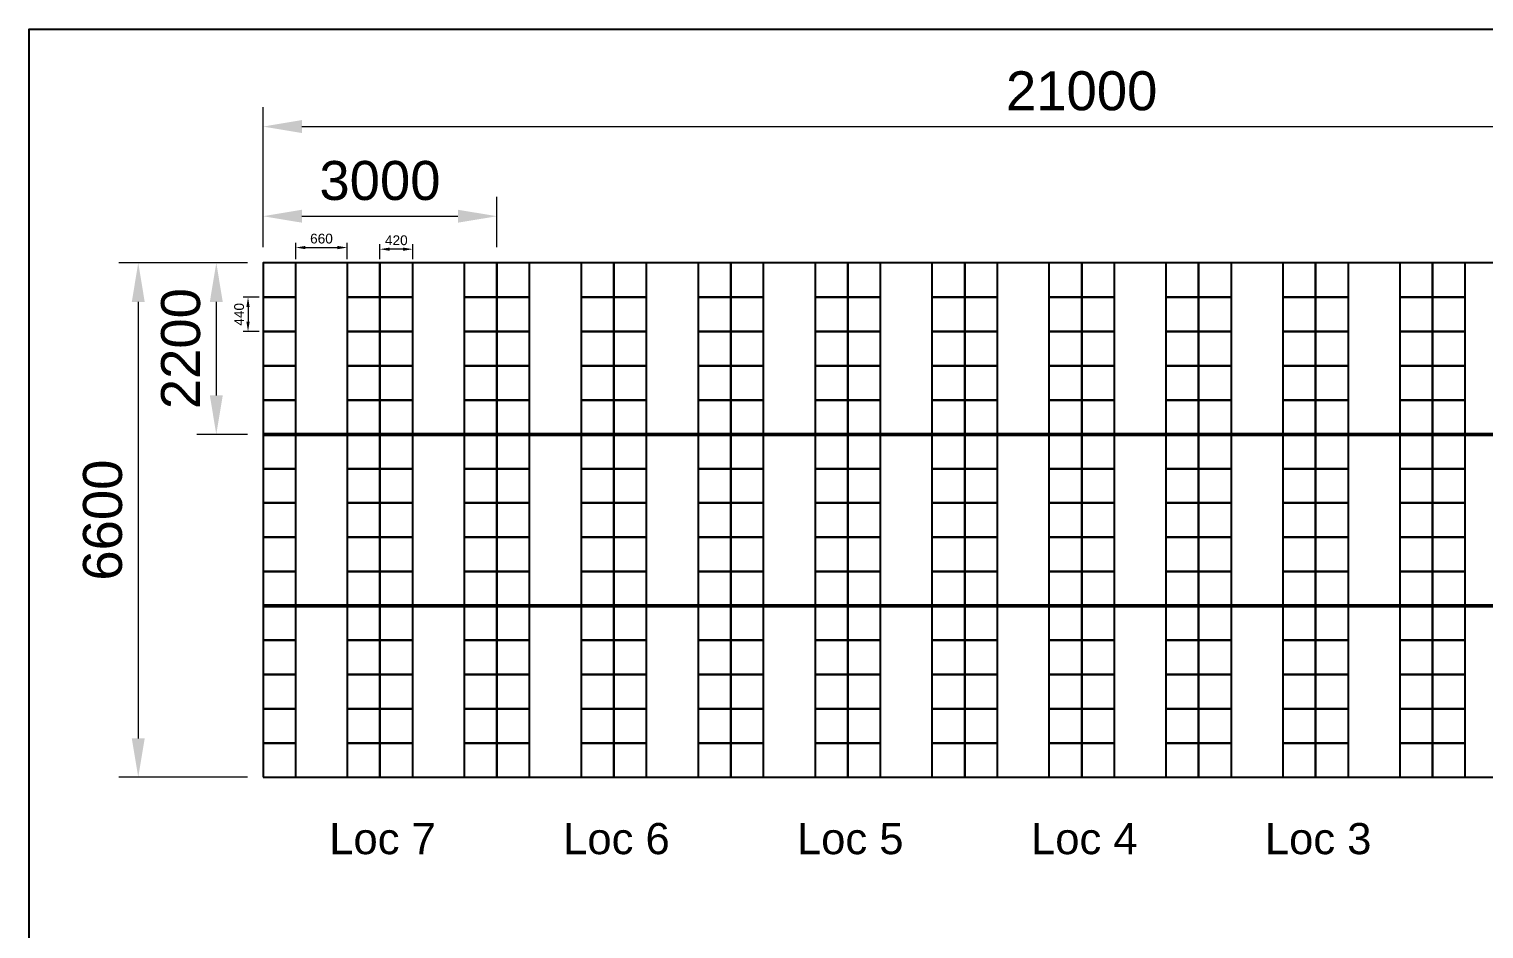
# Model space of a CAD drawing. Header units: millimetres. Extents: x 0 to 59400, y 0 to 42000.
# Drawn here: x 0 to 18659, y 30455 to 42000 of the extents above; entities that cross this region are included whole.
import ezdxf

# ---------------------------------------------------------------- set-up
doc = ezdxf.new("R2010")
doc.units = ezdxf.units.MM
doc.header["$LTSCALE"] = 5
doc.linetypes.add('HIDDEN', pattern=[0.375, 0.25, -0.125])
doc.layers.add('0 @ 200', color=7, linetype='Continuous')
doc.layers.add('0 @ 50', color=7, linetype='Continuous')
doc.layers.add('Discrete', color=6, linetype='HIDDEN', lineweight=13)
doc.layers.add('Floor', color=125, linetype='Continuous', lineweight=50)
doc.styles.add('note', font='arial.ttf')
doc.styles.get("Standard").update_dxf_attribs({"font": 'arial.ttf'})
doc.dimstyles.new('TCVN', dxfattribs={"dimtxt": 2.5, "dimasz": 2.5, "dimexe": 1.25, "dimexo": 1, "dimgap": 1, "dimtad": 3, "dimtoh": 1, "dimdsep": 46, "dimtxsty": 'Standard', "dimcen": 0, "dimclrd": 4, "dimclre": 3, "dimclrt": 7, "dimadec": 0, "dimazin": 0, "dimtfac": 1, "dimtmove": 0, "dimatfit": 3, "dimfxl": 1, "dimtfillclr": 1, "dimtolj": 1, "dimtzin": 0, "dimlwd": 13, "dimlwe": 13, "dimarcsym": 0})

# ---------------------------------------------------------------- blocks, each defined once
blk = doc.blocks.new('*D51')
at = {"color": 3, "linetype": 'Continuous', "lineweight": 13, "transparency": 16777216}
for p, q in [((2800, 39000), (1150, 39000)), ((2800, 32400), (1150, 32400))]:
    blk.add_line(p, q, dxfattribs=at)
at = {"color": 4, "linetype": 'Continuous', "lineweight": 13, "transparency": 16777216}
blk.add_line((1400, 38500), (1400, 32900), dxfattribs=at)
at = {"color": 4, "transparency": 16777216}
for points in [[(1317, 38500), (1483, 38500), (1400, 39000)], [(1317, 32900), (1483, 32900), (1400, 32400)]]:
    blk.add_solid(points, dxfattribs=at)
at = {"layer": 'Defpoints', "color": 0, "transparency": 16777216}
for p in [(3000, 39000), (1400, 32400), (3000, 32400)]:
    blk.add_point(p, dxfattribs=at)
at = {"color": 7, "transparency": 16777216, "insert": (945, 35700), "char_height": 500, "attachment_point": 5, "rotation": 90}
blk.add_mtext('\\A1;6600', dxfattribs=at)
blk = doc.blocks.new('*D54')
at = {"color": 3, "linetype": 'Continuous', "lineweight": 13, "transparency": 16777216}
for p, q in [((3000, 39200), (3000, 39849)), ((6000, 39200), (6000, 39849))]:
    blk.add_line(p, q, dxfattribs=at)
at = {"color": 4, "linetype": 'Continuous', "lineweight": 13, "transparency": 16777216}
blk.add_line((3500, 39599), (5500, 39599), dxfattribs=at)
at = {"color": 4, "transparency": 16777216}
for points in [[(3500, 39682), (3500, 39516), (3000, 39599)], [(5500, 39682), (5500, 39516), (6000, 39599)]]:
    blk.add_solid(points, dxfattribs=at)
at = {"layer": 'Defpoints', "color": 0, "transparency": 16777216}
for p in [(6000, 39599), (3000, 39000), (6000, 39000)]:
    blk.add_point(p, dxfattribs=at)
at = {"color": 7, "transparency": 16777216, "insert": (4500, 40054), "char_height": 500, "attachment_point": 5}
blk.add_mtext('\\A1;3000', dxfattribs=at)
blk = doc.blocks.new('*D55')
at = {"color": 3, "linetype": 'Continuous', "lineweight": 13, "transparency": 16777216}
for p, q in [((2800, 39000), (2151, 39000)), ((2800, 36800), (2151, 36800))]:
    blk.add_line(p, q, dxfattribs=at)
at = {"color": 4, "linetype": 'Continuous', "lineweight": 13, "transparency": 16777216}
blk.add_line((2401, 38500), (2401, 37300), dxfattribs=at)
at = {"color": 4, "transparency": 16777216}
for points in [[(2318, 38500), (2484, 38500), (2401, 39000)], [(2318, 37300), (2484, 37300), (2401, 36800)]]:
    blk.add_solid(points, dxfattribs=at)
at = {"layer": 'Defpoints', "color": 0, "transparency": 16777216}
for p in [(3000, 39000), (2401, 36800), (3000, 36800)]:
    blk.add_point(p, dxfattribs=at)
at = {"color": 7, "transparency": 16777216, "insert": (1946, 37900), "char_height": 500, "attachment_point": 5, "rotation": 90}
blk.add_mtext('\\A1;2200', dxfattribs=at)
blk = doc.blocks.new('*D56')
at = {"color": 3, "linetype": 'Continuous', "lineweight": 13, "transparency": 16777216}
for p, q in [((3420, 39050), (3420, 39259)), ((4080, 39050), (4080, 39259))]:
    blk.add_line(p, q, dxfattribs=at)
at = {"color": 4, "linetype": 'Continuous', "lineweight": 13, "transparency": 16777216}
blk.add_line((3545, 39197), (3955, 39197), dxfattribs=at)
at = {"color": 4, "transparency": 16777216}
for points in [[(3545, 39218), (3545, 39176), (3420, 39197)], [(3955, 39218), (3955, 39176), (4080, 39197)]]:
    blk.add_solid(points, dxfattribs=at)
at = {"layer": 'Defpoints', "color": 0, "transparency": 16777216}
for p in [(4080, 39197), (3420, 39000), (4080, 39000)]:
    blk.add_point(p, dxfattribs=at)
at = {"color": 7, "transparency": 16777216, "insert": (3750, 39311), "char_height": 125, "attachment_point": 5}
blk.add_mtext('\\A1;660', dxfattribs=at)
blk = doc.blocks.new('*D57')
at = {"color": 3, "linetype": 'Continuous', "lineweight": 13, "transparency": 16777216}
for p, q in [((4500, 39050), (4500, 39239)), ((4920, 39050), (4920, 39239))]:
    blk.add_line(p, q, dxfattribs=at)
at = {"color": 4, "linetype": 'Continuous', "lineweight": 13, "transparency": 16777216}
blk.add_line((4795, 39176), (4625, 39176), dxfattribs=at)
at = {"color": 4, "transparency": 16777216}
for points in [[(4625, 39197), (4625, 39155), (4500, 39176)], [(4795, 39197), (4795, 39155), (4920, 39176)]]:
    blk.add_solid(points, dxfattribs=at)
at = {"layer": 'Defpoints', "color": 0, "transparency": 16777216}
for p in [(4500, 39176), (4500, 39000), (4920, 39000)]:
    blk.add_point(p, dxfattribs=at)
at = {"color": 7, "transparency": 16777216, "insert": (4710, 39290), "char_height": 125, "attachment_point": 5}
blk.add_mtext('\\A1;420', dxfattribs=at)
blk = doc.blocks.new('*D58')
at = {"color": 3, "linetype": 'Continuous', "lineweight": 13, "transparency": 16777216}
for p, q in [((2950, 38560), (2745, 38560)), ((2950, 38120), (2745, 38120))]:
    blk.add_line(p, q, dxfattribs=at)
at = {"color": 4, "linetype": 'Continuous', "lineweight": 13, "transparency": 16777216}
blk.add_line((2808, 38435), (2808, 38245), dxfattribs=at)
at = {"color": 4, "transparency": 16777216}
for points in [[(2787, 38435), (2829, 38435), (2808, 38560)], [(2787, 38245), (2829, 38245), (2808, 38120)]]:
    blk.add_solid(points, dxfattribs=at)
at = {"layer": 'Defpoints', "color": 0, "transparency": 16777216}
for p in [(3000, 38560), (2808, 38120), (3000, 38120)]:
    blk.add_point(p, dxfattribs=at)
at = {"color": 7, "transparency": 16777216, "insert": (2694, 38340), "char_height": 125, "attachment_point": 5, "rotation": 90}
blk.add_mtext('\\A1;440', dxfattribs=at)
blk = doc.blocks.new('*D61')
at = {"color": 3, "linetype": 'Continuous', "lineweight": 13, "transparency": 16777216}
for p, q in [((3000, 39200), (3000, 40999)), ((24000, 39200), (24000, 40999))]:
    blk.add_line(p, q, dxfattribs=at)
at = {"color": 4, "linetype": 'Continuous', "lineweight": 13, "transparency": 16777216}
blk.add_line((3500, 40749), (23500, 40749), dxfattribs=at)
at = {"color": 4, "transparency": 16777216}
for points in [[(3500, 40833), (3500, 40666), (3000, 40749)], [(23500, 40833), (23500, 40666), (24000, 40749)]]:
    blk.add_solid(points, dxfattribs=at)
at = {"layer": 'Defpoints', "color": 0, "transparency": 16777216}
for p in [(24000, 40749), (3000, 39000), (24000, 39000)]:
    blk.add_point(p, dxfattribs=at)
at = {"color": 7, "transparency": 16777216, "insert": (13500, 41205), "char_height": 500, "attachment_point": 5}
blk.add_mtext('\\A1;21000', dxfattribs=at)

msp = doc.modelspace()

# ---------------------------------------------------------------- linework, layer by layer
for p, q in [((7500, 39000), (7500, 32400)), ((10500, 39000), (10500, 32400)), ((13500, 39000), (13500, 32400)), ((16500, 39000), (16500, 32400))]:
    msp.add_line(p, q)
for points in [[(0, 0), (0, 42000), (59400, 42000), (59400, 0), (0, 0)], [(0, 0), (0, 42000), (59400, 42000), (59400, 0), (0, 0)], [(3000, 36800), (6000, 36800), (6000, 39000), (3000, 39000)], [(3000, 38560), (3420, 38560), (3420, 39000), (3000, 39000)], [(4080, 38560), (4500, 38560), (4500, 39000), (4080, 39000)], [(4500, 38560), (4920, 38560), (4920, 39000), (4500, 39000)], [(5580, 38560), (6000, 38560), (6000, 39000), (5580, 39000)], [(6000, 36800), (9000, 36800), (9000, 39000), (6000, 39000)], [(6000, 38560), (6420, 38560), (6420, 39000), (6000, 39000)], [(7080, 38560), (7500, 38560), (7500, 39000), (7080, 39000)], [(7500, 38560), (7920, 38560), (7920, 39000), (7500, 39000)], [(8580, 38560), (9000, 38560), (9000, 39000), (8580, 39000)], [(9000, 36800), (12000, 36800), (12000, 39000), (9000, 39000)], [(9000, 38560), (9420, 38560), (9420, 39000), (9000, 39000)], [(10080, 38560), (10500, 38560), (10500, 39000), (10080, 39000)], [(10500, 38560), (10920, 38560), (10920, 39000), (10500, 39000)], [(11580, 38560), (12000, 38560), (12000, 39000), (11580, 39000)], [(12000, 36800), (15000, 36800), (15000, 39000), (12000, 39000)], [(12000, 38560), (12420, 38560), (12420, 39000), (12000, 39000)], [(13080, 38560), (13500, 38560), (13500, 39000), (13080, 39000)], [(13500, 38560), (13920, 38560), (13920, 39000), (13500, 39000)], [(14580, 38560), (15000, 38560), (15000, 39000), (14580, 39000)], [(15000, 36800), (18000, 36800), (18000, 39000), (15000, 39000)], [(15000, 38560), (15420, 38560), (15420, 39000), (15000, 39000)], [(16080, 38560), (16500, 38560), (16500, 39000), (16080, 39000)], [(16500, 38560), (16920, 38560), (16920, 39000), (16500, 39000)], [(17580, 38560), (18000, 38560), (18000, 39000), (17580, 39000)], [(18000, 36800), (21000, 36800), (21000, 39000), (18000, 39000)], [(18000, 38560), (18420, 38560), (18420, 39000), (18000, 39000)], [(3000, 38120), (3420, 38120), (3420, 38560), (3000, 38560)], [(4080, 38120), (4500, 38120), (4500, 38560), (4080, 38560)], [(4500, 38120), (4920, 38120), (4920, 38560), (4500, 38560)], [(5580, 38120), (6000, 38120), (6000, 38560), (5580, 38560)], [(6000, 38120), (6420, 38120), (6420, 38560), (6000, 38560)], [(7080, 38120), (7500, 38120), (7500, 38560), (7080, 38560)], [(7500, 38120), (7920, 38120), (7920, 38560), (7500, 38560)], [(8580, 38120), (9000, 38120), (9000, 38560), (8580, 38560)], [(9000, 38120), (9420, 38120), (9420, 38560), (9000, 38560)], [(10080, 38120), (10500, 38120), (10500, 38560), (10080, 38560)], [(10500, 38120), (10920, 38120), (10920, 38560), (10500, 38560)], [(11580, 38120), (12000, 38120), (12000, 38560), (11580, 38560)], [(12000, 38120), (12420, 38120), (12420, 38560), (12000, 38560)], [(13080, 38120), (13500, 38120), (13500, 38560), (13080, 38560)], [(13500, 38120), (13920, 38120), (13920, 38560), (13500, 38560)], [(14580, 38120), (15000, 38120), (15000, 38560), (14580, 38560)], [(15000, 38120), (15420, 38120), (15420, 38560), (15000, 38560)], [(16080, 38120), (16500, 38120), (16500, 38560), (16080, 38560)], [(16500, 38120), (16920, 38120), (16920, 38560), (16500, 38560)], [(17580, 38120), (18000, 38120), (18000, 38560), (17580, 38560)], [(18000, 38120), (18420, 38120), (18420, 38560), (18000, 38560)], [(3000, 37680), (3420, 37680), (3420, 38120), (3000, 38120)], [(4080, 37680), (4500, 37680), (4500, 38120), (4080, 38120)], [(4500, 37680), (4920, 37680), (4920, 38120), (4500, 38120)], [(5580, 37680), (6000, 37680), (6000, 38120), (5580, 38120)], [(6000, 37680), (6420, 37680), (6420, 38120), (6000, 38120)], [(7080, 37680), (7500, 37680), (7500, 38120), (7080, 38120)], [(7500, 37680), (7920, 37680), (7920, 38120), (7500, 38120)], [(8580, 37680), (9000, 37680), (9000, 38120), (8580, 38120)], [(9000, 37680), (9420, 37680), (9420, 38120), (9000, 38120)], [(10080, 37680), (10500, 37680), (10500, 38120), (10080, 38120)], [(10500, 37680), (10920, 37680), (10920, 38120), (10500, 38120)], [(11580, 37680), (12000, 37680), (12000, 38120), (11580, 38120)], [(12000, 37680), (12420, 37680), (12420, 38120), (12000, 38120)], [(13080, 37680), (13500, 37680), (13500, 38120), (13080, 38120)], [(13500, 37680), (13920, 37680), (13920, 38120), (13500, 38120)], [(14580, 37680), (15000, 37680), (15000, 38120), (14580, 38120)], [(15000, 37680), (15420, 37680), (15420, 38120), (15000, 38120)], [(16080, 37680), (16500, 37680), (16500, 38120), (16080, 38120)], [(16500, 37680), (16920, 37680), (16920, 38120), (16500, 38120)], [(17580, 37680), (18000, 37680), (18000, 38120), (17580, 38120)], [(18000, 37680), (18420, 37680), (18420, 38120), (18000, 38120)], [(3000, 37240), (3420, 37240), (3420, 37680), (3000, 37680)], [(4080, 37240), (4500, 37240), (4500, 37680), (4080, 37680)], [(4500, 37240), (4920, 37240), (4920, 37680), (4500, 37680)], [(5580, 37240), (6000, 37240), (6000, 37680), (5580, 37680)], [(6000, 37240), (6420, 37240), (6420, 37680), (6000, 37680)], [(7080, 37240), (7500, 37240), (7500, 37680), (7080, 37680)], [(7500, 37240), (7920, 37240), (7920, 37680), (7500, 37680)], [(8580, 37240), (9000, 37240), (9000, 37680), (8580, 37680)], [(9000, 37240), (9420, 37240), (9420, 37680), (9000, 37680)], [(10080, 37240), (10500, 37240), (10500, 37680), (10080, 37680)], [(10500, 37240), (10920, 37240), (10920, 37680), (10500, 37680)], [(11580, 37240), (12000, 37240), (12000, 37680), (11580, 37680)], [(12000, 37240), (12420, 37240), (12420, 37680), (12000, 37680)], [(13080, 37240), (13500, 37240), (13500, 37680), (13080, 37680)], [(13500, 37240), (13920, 37240), (13920, 37680), (13500, 37680)], [(14580, 37240), (15000, 37240), (15000, 37680), (14580, 37680)], [(15000, 37240), (15420, 37240), (15420, 37680), (15000, 37680)], [(16080, 37240), (16500, 37240), (16500, 37680), (16080, 37680)], [(16500, 37240), (16920, 37240), (16920, 37680), (16500, 37680)], [(17580, 37240), (18000, 37240), (18000, 37680), (17580, 37680)], [(18000, 37240), (18420, 37240), (18420, 37680), (18000, 37680)], [(3000, 36800), (3420, 36800), (3420, 37240), (3000, 37240)], [(4080, 36800), (4500, 36800), (4500, 37240), (4080, 37240)], [(4500, 36800), (4920, 36800), (4920, 37240), (4500, 37240)], [(5580, 36800), (6000, 36800), (6000, 37240), (5580, 37240)], [(6000, 36800), (6420, 36800), (6420, 37240), (6000, 37240)], [(7080, 36800), (7500, 36800), (7500, 37240), (7080, 37240)], [(7500, 36800), (7920, 36800), (7920, 37240), (7500, 37240)], [(8580, 36800), (9000, 36800), (9000, 37240), (8580, 37240)], [(9000, 36800), (9420, 36800), (9420, 37240), (9000, 37240)], [(10080, 36800), (10500, 36800), (10500, 37240), (10080, 37240)], [(10500, 36800), (10920, 36800), (10920, 37240), (10500, 37240)], [(11580, 36800), (12000, 36800), (12000, 37240), (11580, 37240)], [(12000, 36800), (12420, 36800), (12420, 37240), (12000, 37240)], [(13080, 36800), (13500, 36800), (13500, 37240), (13080, 37240)], [(13500, 36800), (13920, 36800), (13920, 37240), (13500, 37240)], [(14580, 36800), (15000, 36800), (15000, 37240), (14580, 37240)], [(15000, 36800), (15420, 36800), (15420, 37240), (15000, 37240)], [(16080, 36800), (16500, 36800), (16500, 37240), (16080, 37240)], [(16500, 36800), (16920, 36800), (16920, 37240), (16500, 37240)], [(17580, 36800), (18000, 36800), (18000, 37240), (17580, 37240)], [(18000, 36800), (18420, 36800), (18420, 37240), (18000, 37240)], [(3000, 34600), (6000, 34600), (6000, 36800), (3000, 36800)], [(3000, 36360), (3420, 36360), (3420, 36800), (3000, 36800)], [(4080, 36360), (4500, 36360), (4500, 36800), (4080, 36800)], [(4500, 36360), (4920, 36360), (4920, 36800), (4500, 36800)], [(5580, 36360), (6000, 36360), (6000, 36800), (5580, 36800)], [(6000, 34600), (9000, 34600), (9000, 36800), (6000, 36800)], [(6000, 36360), (6420, 36360), (6420, 36800), (6000, 36800)], [(7080, 36360), (7500, 36360), (7500, 36800), (7080, 36800)], [(7500, 36360), (7920, 36360), (7920, 36800), (7500, 36800)], [(8580, 36360), (9000, 36360), (9000, 36800), (8580, 36800)], [(9000, 34600), (12000, 34600), (12000, 36800), (9000, 36800)], [(9000, 36360), (9420, 36360), (9420, 36800), (9000, 36800)], [(10080, 36360), (10500, 36360), (10500, 36800), (10080, 36800)], [(10500, 36360), (10920, 36360), (10920, 36800), (10500, 36800)], [(11580, 36360), (12000, 36360), (12000, 36800), (11580, 36800)], [(12000, 34600), (15000, 34600), (15000, 36800), (12000, 36800)], [(12000, 36360), (12420, 36360), (12420, 36800), (12000, 36800)], [(13080, 36360), (13500, 36360), (13500, 36800), (13080, 36800)], [(13500, 36360), (13920, 36360), (13920, 36800), (13500, 36800)], [(14580, 36360), (15000, 36360), (15000, 36800), (14580, 36800)], [(15000, 34600), (18000, 34600), (18000, 36800), (15000, 36800)], [(15000, 36360), (15420, 36360), (15420, 36800), (15000, 36800)], [(16080, 36360), (16500, 36360), (16500, 36800), (16080, 36800)], [(16500, 36360), (16920, 36360), (16920, 36800), (16500, 36800)], [(17580, 36360), (18000, 36360), (18000, 36800), (17580, 36800)], [(18000, 34600), (21000, 34600), (21000, 36800), (18000, 36800)], [(18000, 36360), (18420, 36360), (18420, 36800), (18000, 36800)], [(3000, 35920), (3420, 35920), (3420, 36360), (3000, 36360)], [(4080, 35920), (4500, 35920), (4500, 36360), (4080, 36360)], [(4500, 35920), (4920, 35920), (4920, 36360), (4500, 36360)], [(5580, 35920), (6000, 35920), (6000, 36360), (5580, 36360)], [(6000, 35920), (6420, 35920), (6420, 36360), (6000, 36360)], [(7080, 35920), (7500, 35920), (7500, 36360), (7080, 36360)], [(7500, 35920), (7920, 35920), (7920, 36360), (7500, 36360)], [(8580, 35920), (9000, 35920), (9000, 36360), (8580, 36360)], [(9000, 35920), (9420, 35920), (9420, 36360), (9000, 36360)], [(10080, 35920), (10500, 35920), (10500, 36360), (10080, 36360)], [(10500, 35920), (10920, 35920), (10920, 36360), (10500, 36360)], [(11580, 35920), (12000, 35920), (12000, 36360), (11580, 36360)], [(12000, 35920), (12420, 35920), (12420, 36360), (12000, 36360)], [(13080, 35920), (13500, 35920), (13500, 36360), (13080, 36360)], [(13500, 35920), (13920, 35920), (13920, 36360), (13500, 36360)], [(14580, 35920), (15000, 35920), (15000, 36360), (14580, 36360)], [(15000, 35920), (15420, 35920), (15420, 36360), (15000, 36360)], [(16080, 35920), (16500, 35920), (16500, 36360), (16080, 36360)], [(16500, 35920), (16920, 35920), (16920, 36360), (16500, 36360)], [(17580, 35920), (18000, 35920), (18000, 36360), (17580, 36360)], [(18000, 35920), (18420, 35920), (18420, 36360), (18000, 36360)], [(3000, 35480), (3420, 35480), (3420, 35920), (3000, 35920)], [(4080, 35480), (4500, 35480), (4500, 35920), (4080, 35920)], [(4500, 35480), (4920, 35480), (4920, 35920), (4500, 35920)], [(5580, 35480), (6000, 35480), (6000, 35920), (5580, 35920)], [(6000, 35480), (6420, 35480), (6420, 35920), (6000, 35920)], [(7080, 35480), (7500, 35480), (7500, 35920), (7080, 35920)], [(7500, 35480), (7920, 35480), (7920, 35920), (7500, 35920)], [(8580, 35480), (9000, 35480), (9000, 35920), (8580, 35920)], [(9000, 35480), (9420, 35480), (9420, 35920), (9000, 35920)], [(10080, 35480), (10500, 35480), (10500, 35920), (10080, 35920)], [(10500, 35480), (10920, 35480), (10920, 35920), (10500, 35920)], [(11580, 35480), (12000, 35480), (12000, 35920), (11580, 35920)], [(12000, 35480), (12420, 35480), (12420, 35920), (12000, 35920)], [(13080, 35480), (13500, 35480), (13500, 35920), (13080, 35920)], [(13500, 35480), (13920, 35480), (13920, 35920), (13500, 35920)], [(14580, 35480), (15000, 35480), (15000, 35920), (14580, 35920)], [(15000, 35480), (15420, 35480), (15420, 35920), (15000, 35920)], [(16080, 35480), (16500, 35480), (16500, 35920), (16080, 35920)], [(16500, 35480), (16920, 35480), (16920, 35920), (16500, 35920)], [(17580, 35480), (18000, 35480), (18000, 35920), (17580, 35920)], [(18000, 35480), (18420, 35480), (18420, 35920), (18000, 35920)], [(3000, 35040), (3420, 35040), (3420, 35480), (3000, 35480)], [(4080, 35040), (4500, 35040), (4500, 35480), (4080, 35480)], [(4500, 35040), (4920, 35040), (4920, 35480), (4500, 35480)], [(5580, 35040), (6000, 35040), (6000, 35480), (5580, 35480)], [(6000, 35040), (6420, 35040), (6420, 35480), (6000, 35480)], [(7080, 35040), (7500, 35040), (7500, 35480), (7080, 35480)], [(7500, 35040), (7920, 35040), (7920, 35480), (7500, 35480)], [(8580, 35040), (9000, 35040), (9000, 35480), (8580, 35480)], [(9000, 35040), (9420, 35040), (9420, 35480), (9000, 35480)], [(10080, 35040), (10500, 35040), (10500, 35480), (10080, 35480)], [(10500, 35040), (10920, 35040), (10920, 35480), (10500, 35480)], [(11580, 35040), (12000, 35040), (12000, 35480), (11580, 35480)], [(12000, 35040), (12420, 35040), (12420, 35480), (12000, 35480)], [(13080, 35040), (13500, 35040), (13500, 35480), (13080, 35480)], [(13500, 35040), (13920, 35040), (13920, 35480), (13500, 35480)], [(14580, 35040), (15000, 35040), (15000, 35480), (14580, 35480)], [(15000, 35040), (15420, 35040), (15420, 35480), (15000, 35480)], [(16080, 35040), (16500, 35040), (16500, 35480), (16080, 35480)], [(16500, 35040), (16920, 35040), (16920, 35480), (16500, 35480)], [(17580, 35040), (18000, 35040), (18000, 35480), (17580, 35480)], [(18000, 35040), (18420, 35040), (18420, 35480), (18000, 35480)], [(3000, 34600), (3420, 34600), (3420, 35040), (3000, 35040)], [(4080, 34600), (4500, 34600), (4500, 35040), (4080, 35040)], [(4500, 34600), (4920, 34600), (4920, 35040), (4500, 35040)], [(5580, 34600), (6000, 34600), (6000, 35040), (5580, 35040)], [(6000, 34600), (6420, 34600), (6420, 35040), (6000, 35040)], [(7080, 34600), (7500, 34600), (7500, 35040), (7080, 35040)], [(7500, 34600), (7920, 34600), (7920, 35040), (7500, 35040)], [(8580, 34600), (9000, 34600), (9000, 35040), (8580, 35040)], [(9000, 34600), (9420, 34600), (9420, 35040), (9000, 35040)], [(10080, 34600), (10500, 34600), (10500, 35040), (10080, 35040)], [(10500, 34600), (10920, 34600), (10920, 35040), (10500, 35040)], [(11580, 34600), (12000, 34600), (12000, 35040), (11580, 35040)], [(12000, 34600), (12420, 34600), (12420, 35040), (12000, 35040)], [(13080, 34600), (13500, 34600), (13500, 35040), (13080, 35040)], [(13500, 34600), (13920, 34600), (13920, 35040), (13500, 35040)], [(14580, 34600), (15000, 34600), (15000, 35040), (14580, 35040)], [(15000, 34600), (15420, 34600), (15420, 35040), (15000, 35040)], [(16080, 34600), (16500, 34600), (16500, 35040), (16080, 35040)], [(16500, 34600), (16920, 34600), (16920, 35040), (16500, 35040)], [(17580, 34600), (18000, 34600), (18000, 35040), (17580, 35040)], [(18000, 34600), (18420, 34600), (18420, 35040), (18000, 35040)], [(3000, 32400), (6000, 32400), (6000, 34600), (3000, 34600)], [(3000, 34160), (3420, 34160), (3420, 34600), (3000, 34600)], [(4080, 34160), (4500, 34160), (4500, 34600), (4080, 34600)], [(4500, 34160), (4920, 34160), (4920, 34600), (4500, 34600)], [(5580, 34160), (6000, 34160), (6000, 34600), (5580, 34600)], [(6000, 32400), (9000, 32400), (9000, 34600), (6000, 34600)], [(6000, 34160), (6420, 34160), (6420, 34600), (6000, 34600)], [(7080, 34160), (7500, 34160), (7500, 34600), (7080, 34600)], [(7500, 34160), (7920, 34160), (7920, 34600), (7500, 34600)], [(8580, 34160), (9000, 34160), (9000, 34600), (8580, 34600)], [(9000, 32400), (12000, 32400), (12000, 34600), (9000, 34600)], [(9000, 34160), (9420, 34160), (9420, 34600), (9000, 34600)], [(10080, 34160), (10500, 34160), (10500, 34600), (10080, 34600)], [(10500, 34160), (10920, 34160), (10920, 34600), (10500, 34600)], [(11580, 34160), (12000, 34160), (12000, 34600), (11580, 34600)], [(12000, 32400), (15000, 32400), (15000, 34600), (12000, 34600)], [(12000, 34160), (12420, 34160), (12420, 34600), (12000, 34600)], [(13080, 34160), (13500, 34160), (13500, 34600), (13080, 34600)], [(13500, 34160), (13920, 34160), (13920, 34600), (13500, 34600)], [(14580, 34160), (15000, 34160), (15000, 34600), (14580, 34600)], [(15000, 32400), (18000, 32400), (18000, 34600), (15000, 34600)], [(15000, 34160), (15420, 34160), (15420, 34600), (15000, 34600)], [(16080, 34160), (16500, 34160), (16500, 34600), (16080, 34600)], [(16500, 34160), (16920, 34160), (16920, 34600), (16500, 34600)], [(17580, 34160), (18000, 34160), (18000, 34600), (17580, 34600)], [(18000, 32400), (21000, 32400), (21000, 34600), (18000, 34600)], [(18000, 34160), (18420, 34160), (18420, 34600), (18000, 34600)], [(3000, 33720), (3420, 33720), (3420, 34160), (3000, 34160)], [(4080, 33720), (4500, 33720), (4500, 34160), (4080, 34160)], [(4500, 33720), (4920, 33720), (4920, 34160), (4500, 34160)], [(5580, 33720), (6000, 33720), (6000, 34160), (5580, 34160)], [(6000, 33720), (6420, 33720), (6420, 34160), (6000, 34160)], [(7080, 33720), (7500, 33720), (7500, 34160), (7080, 34160)], [(7500, 33720), (7920, 33720), (7920, 34160), (7500, 34160)], [(8580, 33720), (9000, 33720), (9000, 34160), (8580, 34160)], [(9000, 33720), (9420, 33720), (9420, 34160), (9000, 34160)], [(10080, 33720), (10500, 33720), (10500, 34160), (10080, 34160)], [(10500, 33720), (10920, 33720), (10920, 34160), (10500, 34160)], [(11580, 33720), (12000, 33720), (12000, 34160), (11580, 34160)], [(12000, 33720), (12420, 33720), (12420, 34160), (12000, 34160)], [(13080, 33720), (13500, 33720), (13500, 34160), (13080, 34160)], [(13500, 33720), (13920, 33720), (13920, 34160), (13500, 34160)], [(14580, 33720), (15000, 33720), (15000, 34160), (14580, 34160)], [(15000, 33720), (15420, 33720), (15420, 34160), (15000, 34160)], [(16080, 33720), (16500, 33720), (16500, 34160), (16080, 34160)], [(16500, 33720), (16920, 33720), (16920, 34160), (16500, 34160)], [(17580, 33720), (18000, 33720), (18000, 34160), (17580, 34160)], [(18000, 33720), (18420, 33720), (18420, 34160), (18000, 34160)], [(3000, 33280), (3420, 33280), (3420, 33720), (3000, 33720)], [(4080, 33280), (4500, 33280), (4500, 33720), (4080, 33720)], [(4500, 33280), (4920, 33280), (4920, 33720), (4500, 33720)], [(5580, 33280), (6000, 33280), (6000, 33720), (5580, 33720)], [(6000, 33280), (6420, 33280), (6420, 33720), (6000, 33720)], [(7080, 33280), (7500, 33280), (7500, 33720), (7080, 33720)], [(7500, 33280), (7920, 33280), (7920, 33720), (7500, 33720)], [(8580, 33280), (9000, 33280), (9000, 33720), (8580, 33720)], [(9000, 33280), (9420, 33280), (9420, 33720), (9000, 33720)], [(10080, 33280), (10500, 33280), (10500, 33720), (10080, 33720)], [(10500, 33280), (10920, 33280), (10920, 33720), (10500, 33720)], [(11580, 33280), (12000, 33280), (12000, 33720), (11580, 33720)], [(12000, 33280), (12420, 33280), (12420, 33720), (12000, 33720)], [(13080, 33280), (13500, 33280), (13500, 33720), (13080, 33720)], [(13500, 33280), (13920, 33280), (13920, 33720), (13500, 33720)], [(14580, 33280), (15000, 33280), (15000, 33720), (14580, 33720)], [(15000, 33280), (15420, 33280), (15420, 33720), (15000, 33720)], [(16080, 33280), (16500, 33280), (16500, 33720), (16080, 33720)], [(16500, 33280), (16920, 33280), (16920, 33720), (16500, 33720)], [(17580, 33280), (18000, 33280), (18000, 33720), (17580, 33720)], [(18000, 33280), (18420, 33280), (18420, 33720), (18000, 33720)], [(3000, 32840), (3420, 32840), (3420, 33280), (3000, 33280)], [(4080, 32840), (4500, 32840), (4500, 33280), (4080, 33280)], [(4500, 32840), (4920, 32840), (4920, 33280), (4500, 33280)], [(5580, 32840), (6000, 32840), (6000, 33280), (5580, 33280)], [(6000, 32840), (6420, 32840), (6420, 33280), (6000, 33280)], [(7080, 32840), (7500, 32840), (7500, 33280), (7080, 33280)], [(7500, 32840), (7920, 32840), (7920, 33280), (7500, 33280)], [(8580, 32840), (9000, 32840), (9000, 33280), (8580, 33280)], [(9000, 32840), (9420, 32840), (9420, 33280), (9000, 33280)], [(10080, 32840), (10500, 32840), (10500, 33280), (10080, 33280)], [(10500, 32840), (10920, 32840), (10920, 33280), (10500, 33280)], [(11580, 32840), (12000, 32840), (12000, 33280), (11580, 33280)], [(12000, 32840), (12420, 32840), (12420, 33280), (12000, 33280)], [(13080, 32840), (13500, 32840), (13500, 33280), (13080, 33280)], [(13500, 32840), (13920, 32840), (13920, 33280), (13500, 33280)], [(14580, 32840), (15000, 32840), (15000, 33280), (14580, 33280)], [(15000, 32840), (15420, 32840), (15420, 33280), (15000, 33280)], [(16080, 32840), (16500, 32840), (16500, 33280), (16080, 33280)], [(16500, 32840), (16920, 32840), (16920, 33280), (16500, 33280)], [(17580, 32840), (18000, 32840), (18000, 33280), (17580, 33280)], [(18000, 32840), (18420, 32840), (18420, 33280), (18000, 33280)], [(3000, 32400), (3420, 32400), (3420, 32840), (3000, 32840)], [(4080, 32400), (4500, 32400), (4500, 32840), (4080, 32840)], [(4500, 32400), (4920, 32400), (4920, 32840), (4500, 32840)], [(5580, 32400), (6000, 32400), (6000, 32840), (5580, 32840)], [(6000, 32400), (6420, 32400), (6420, 32840), (6000, 32840)], [(7080, 32400), (7500, 32400), (7500, 32840), (7080, 32840)], [(7500, 32400), (7920, 32400), (7920, 32840), (7500, 32840)], [(8580, 32400), (9000, 32400), (9000, 32840), (8580, 32840)], [(9000, 32400), (9420, 32400), (9420, 32840), (9000, 32840)], [(10080, 32400), (10500, 32400), (10500, 32840), (10080, 32840)], [(10500, 32400), (10920, 32400), (10920, 32840), (10500, 32840)], [(11580, 32400), (12000, 32400), (12000, 32840), (11580, 32840)], [(12000, 32400), (12420, 32400), (12420, 32840), (12000, 32840)], [(13080, 32400), (13500, 32400), (13500, 32840), (13080, 32840)], [(13500, 32400), (13920, 32400), (13920, 32840), (13500, 32840)], [(14580, 32400), (15000, 32400), (15000, 32840), (14580, 32840)], [(15000, 32400), (15420, 32400), (15420, 32840), (15000, 32840)], [(16080, 32400), (16500, 32400), (16500, 32840), (16080, 32840)], [(16500, 32400), (16920, 32400), (16920, 32840), (16500, 32840)], [(17580, 32400), (18000, 32400), (18000, 32840), (17580, 32840)], [(18000, 32400), (18420, 32400), (18420, 32840), (18000, 32840)]]:
    msp.add_lwpolyline(points, close=True)
at = {"layer": 'Discrete'}
for p, q in [((6000, 39000), (6000, 32400)), ((9000, 39000), (9000, 32400)), ((12000, 39000), (12000, 32400)), ((15000, 39000), (15000, 32400)), ((18000, 39000), (18000, 32400))]:
    msp.add_line(p, q, dxfattribs=at)
at = {"layer": 'Floor'}
for p, q in [((3000, 36800), (6000, 36800)), ((6000, 36800), (9000, 36800)), ((9000, 36800), (12000, 36800)), ((12000, 36800), (15000, 36800)), ((15000, 36800), (18000, 36800)), ((18000, 36800), (21000, 36800)), ((3000, 34600), (6000, 34600)), ((6000, 34600), (9000, 34600)), ((9000, 34600), (12000, 34600)), ((12000, 34600), (15000, 34600)), ((15000, 34600), (18000, 34600)), ((18000, 34600), (21000, 34600))]:
    msp.add_line(p, q, dxfattribs=at)

# ---------------------------------------------------------------- texts
at = {"char_height": 400, "attachment_point": 1, "style": 'note'}
for s, insert in [('\\pi849.65894;Loc 7', (3000, 31813.643)), ('\\pi849.79536;Loc 6', (6000, 31813.643)), ('\\pi848.15825;Loc 5', (9000, 31813.643)), ('\\pi850.47749;Loc 4', (12000, 31813.643)), ('\\pi849.65894;Loc 3', (15000, 31813.643))]:
    msp.add_mtext_dynamic_manual_height_columns(s, width=3000, gutter_width=1, heights=[0], dxfattribs=dict(at, insert=insert))

# ---------------------------------------------------------------- dimensions: what is measured, and where the dimension line sits
at = {"layer": '0 @ 200'}
for base, p2, picture, middle in [((24000, 40749.383), (24000, 39000), '*D61', (13500, 41204.669)), ((6000, 39598.954), (6000, 39000), '*D54', (4500, 40054.411))]:
    dim = msp.add_linear_dim(base=base, p1=(3000, 39000), p2=p2, dimstyle='TCVN', override={"dimscale": 200, "dimtix": 0, "dimtofl": 1, "dimtmove": 0, "dimatfit": 3}, dxfattribs=at)
    dim.commit()
    dim.dimension.update_dxf_attribs({"geometry": picture, "text_midpoint": middle})
for base, p2, picture, middle in [((1400, 32400), (3000, 32400), '*D51', (944.714, 35700)), ((2400.978, 36800), (3000, 36800), '*D55', (1945.692, 37900))]:
    dim = msp.add_linear_dim(base=base, p1=(3000, 39000), p2=p2, angle=90, dimstyle='TCVN', override={"dimscale": 200, "dimtix": 0, "dimtofl": 1, "dimtmove": 0, "dimatfit": 3}, dxfattribs=at)
    dim.commit()
    dim.dimension.update_dxf_attribs({"geometry": picture, "text_midpoint": middle})
at = {"layer": '0 @ 50'}
for base, p1, p2, picture, middle in [((4080, 39196.871), (3420, 39000), (4080, 39000), '*D56', (3750, 39310.692)), ((4500, 39176.152), (4920, 39000), (4500, 39000), '*D57', (4710, 39289.973))]:
    dim = msp.add_linear_dim(base=base, p1=p1, p2=p2, dimstyle='TCVN', override={"dimscale": 50, "dimtix": 0, "dimtofl": 1, "dimtmove": 0, "dimatfit": 3}, dxfattribs=at)
    dim.commit()
    dim.dimension.update_dxf_attribs({"geometry": picture, "text_midpoint": middle})
dim = msp.add_linear_dim(base=(2807.685, 38120), p1=(3000, 38560), p2=(3000, 38120), angle=90, dimstyle='TCVN', override={"dimscale": 50, "dimtix": 0, "dimtofl": 1, "dimtmove": 0, "dimatfit": 3}, dxfattribs=at)
dim.commit()
dim.dimension.update_dxf_attribs({"geometry": '*D58', "text_midpoint": (2693.864, 38340)})

doc.saveas('drawing.dxf')
